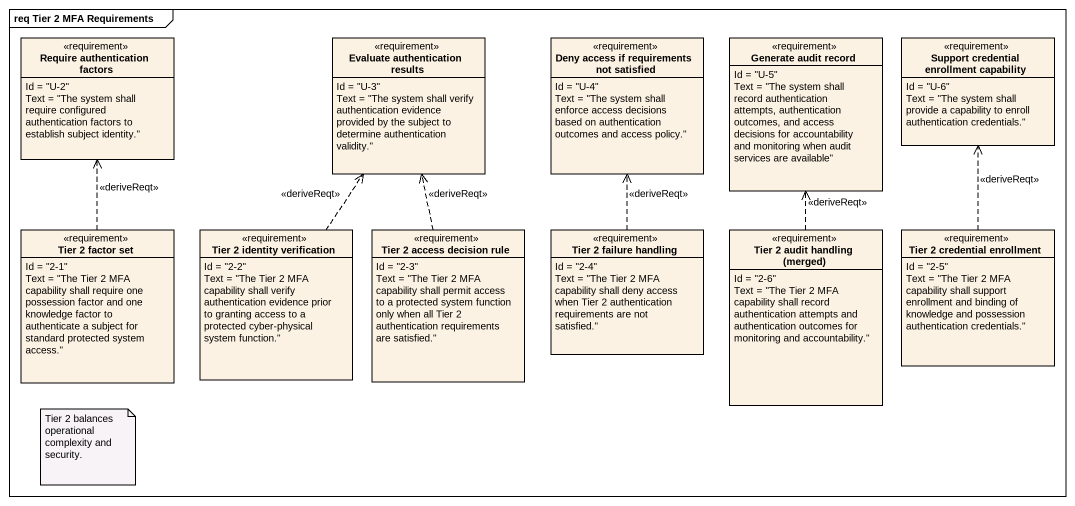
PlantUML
@startuml
mainframe req Tier 2 MFA Requirements
hide circle
hide empty members
class "Require authentication factors" as Require_authentication <<requirement>> {
  Id = "U-2"
  Text = "The system shall require configured authentication factors to establish subject identity."
}
class "Evaluate authentication results" as Evaluate_authentication <<requirement>> {
  Id = "U-3"
  Text = "The system shall verify authentication evidence provided by the subject to determine authentication validity."
}
class "Deny access if requirements not satisfied" as Deny_access_if_requirements <<requirement>> {
  Id = "U-4"
  Text = "The system shall enforce access decisions based on authentication outcomes and access policy."
}
class "Generate audit record" as Generate_audit_record <<requirement>> {
  Id = "U-5"
  Text = "The system shall record authentication attempts, authentication outcomes, and access decisions for accountability and monitoring when audit services are available"
}
class "Support credential enrollment capability" as Support_credential <<requirement>> {
  Id = "U-6"
  Text = "The system shall provide a capability to enroll authentication credentials."
}
class "Tier 2 factor set" as Tier_2_factor_set <<requirement>> {
  Id = "2-1"
  Text = "The Tier 2 MFA capability shall require one possession factor and one knowledge factor to authenticate a subject for standard protected system access."
}
class "Tier 2 identity verification" as Tier_2_identity_verification <<requirement>> {
  Id = "2-2"
  Text = "The Tier 2 MFA capability shall verify authentication evidence prior to granting access to a protected cyber-physical system function."
}
class "Tier 2 access decision rule" as Tier_2_access_decision_rule <<requirement>> {
  Id = "2-3"
  Text = "The Tier 2 MFA capability shall permit access to a protected system function only when all Tier 2 authentication requirements are satisfied."
}
class "Tier 2 failure handling" as Tier_2_failure_handling <<requirement>> {
  Id = "2-4"
  Text = "The Tier 2 MFA capability shall deny access when Tier 2 authentication requirements are not satisfied."
}
class "Tier 2 audit handling (merged)" as Tier_2_audit_handling_merged <<requirement>> {
  Id = "2-6"
  Text = "The Tier 2 MFA capability shall record authentication attempts and authentication outcomes for monitoring and accountability."
}
class "Tier 2 credential enrollment" as Tier_2_credential_enrollment <<requirement>> {
  Id = "2-5"
  Text = "The Tier 2 MFA capability shall support enrollment and binding of knowledge and possession authentication credentials."
}
Tier_2_factor_set .up.> Require_authentication : <<deriveReqt>>
Tier_2_identity_verification .up.> Evaluate_authentication : <<deriveReqt>>
Tier_2_access_decision_rule .up.> Evaluate_authentication : <<deriveReqt>>
Tier_2_failure_handling .up.> Deny_access_if_requirements : <<deriveReqt>>
Tier_2_audit_handling_merged .up.> Generate_audit_record : <<deriveReqt>>
Tier_2_credential_enrollment .up.> Support_credential : <<deriveReqt>>
note as N1
  Tier 2 balances operational complexity and security.
end note
@enduml
